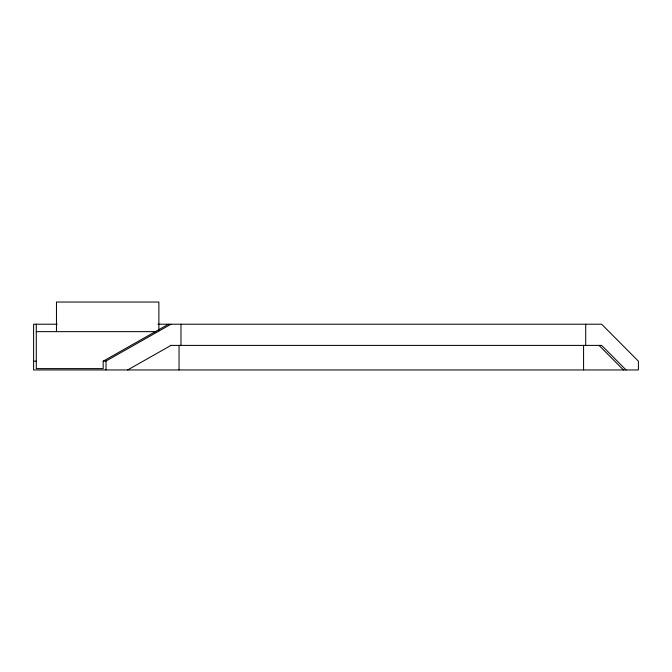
<?xml version="1.0" encoding="UTF-8"?>
<svg xmlns="http://www.w3.org/2000/svg" width="672" height="672" viewBox="0 0 672 672"><rect width="100%" height="100%" fill="white"/><g stroke="black" fill="none" stroke-linecap="round" stroke-linejoin="round"><path stroke-width="1.01" d="M36.288 324.215L36.288 368.609L103.186 368.609L103.186 361.183L168.47 324.215M103.186 361.183L106.016 361.024L171.016 324.215M127.655 369.953L171.016 345.4M57.254 324.215L33.6 324.215L33.6 369.953L638.4 369.953L638.4 361.183L601.658 324.215L157.912 324.215M36.288 331.64L155.879 331.64M170.394 345.4L601.658 345.4L626.06 369.953M33.6 361.183L36.288 361.183M599.038 345.4L623.44 369.953M585.715 324.215L585.715 345.4M583.573 345.4L583.573 369.953M180.986 324.215L180.986 345.4M179.046 345.4L179.046 369.953M158.878 330.624L158.878 302.047L56.465 302.047L56.465 331.64M106.016 361.024L106.016 369.953"/></g></svg>
